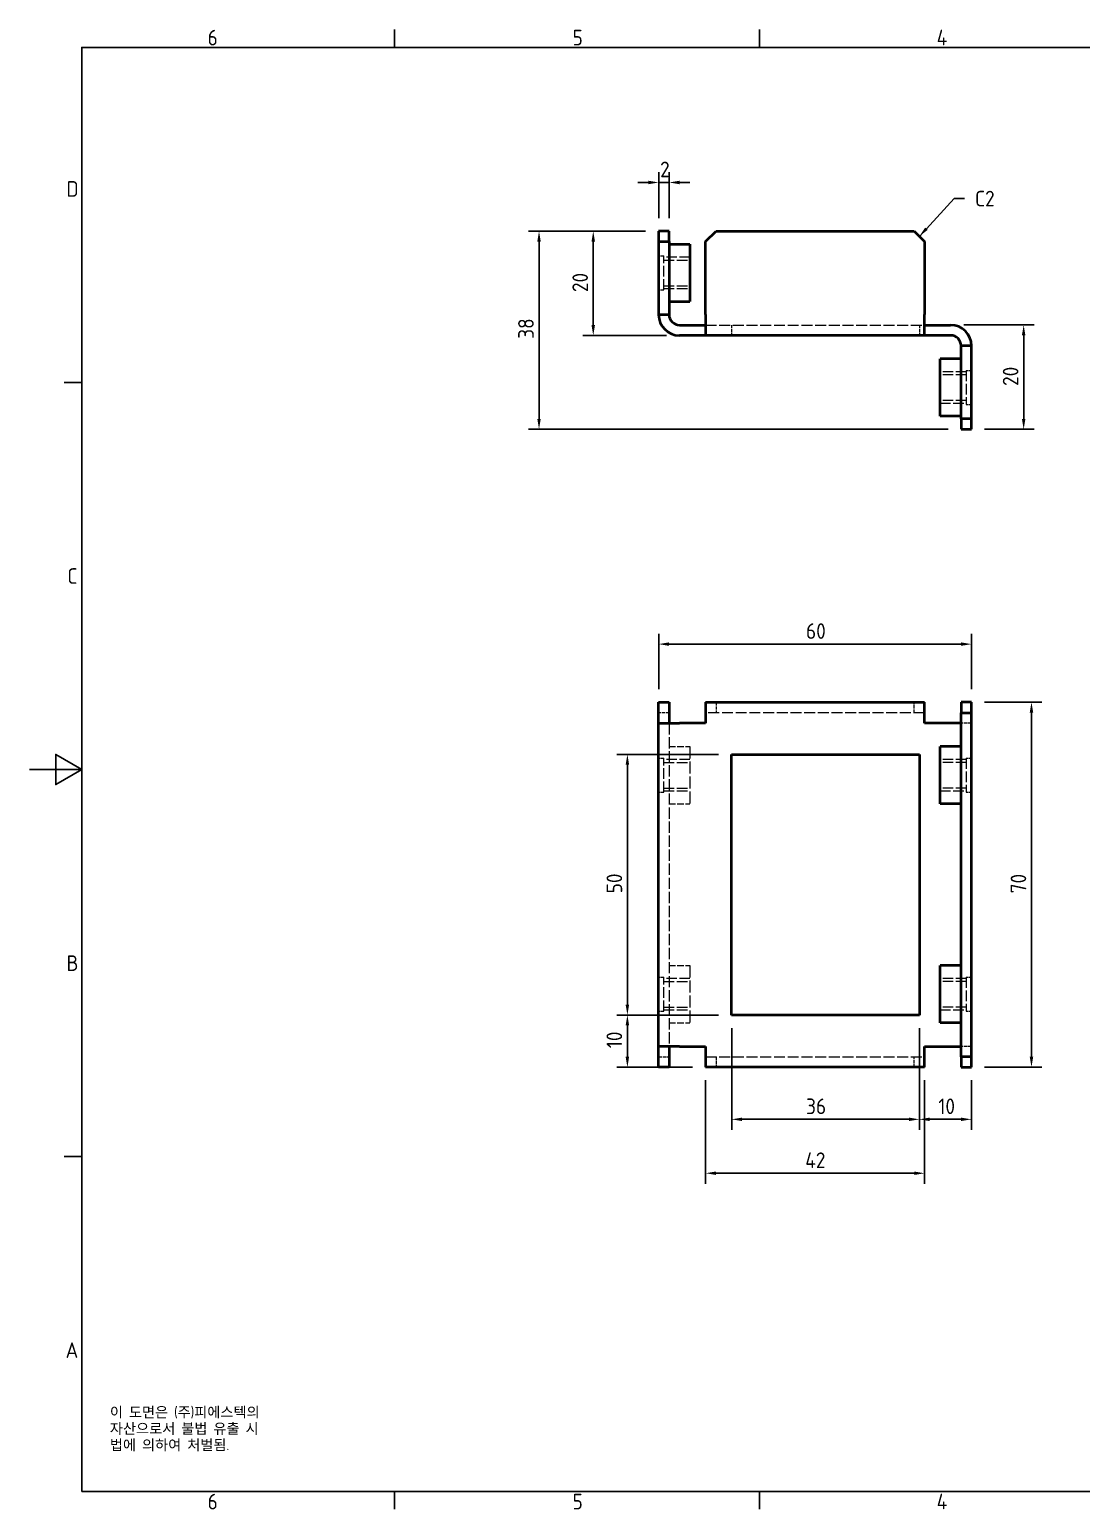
# Model space of a CAD drawing. Header units: millimetres. Extents: x 0 to 420, y 0 to 297.
# Drawn here: x 0 to 201.7, y 6.6 to 290.4 of the extents above; entities that cross this region are included whole.
import ezdxf

# ---------------------------------------------------------------- set-up
doc = ezdxf.new("R2010")
doc.units = ezdxf.units.MM
doc.linetypes.add('DASHED', pattern=[0.2067, 0.1654, -0.0413])
doc.layers.get('0').update_dxf_attribs({"color": 3, "lineweight": 25})
for name, color, linetype, lineweight in [('가려진 것(ISO)', 2, 'DASHED', 18), ('가시적인 것(ISO)', 3, 'Continuous', 40), ('경계(ISO)', 7, 'Continuous', 25), ('기호(ISO)', 5, 'Continuous', 25), ('치수(ISO)', 2, 'Continuous', 25)]:
    doc.layers.add(name, color=color, linetype=linetype, lineweight=lineweight)
doc.styles.add('문자 텍스트_PSTEK_POSCO', font='isocp.shx')
doc.styles.add('치수 텍스트_PSTEK_POSCO', font='isocp.shx')
doc.dimstyles.new('치수_PSTEK_POSCO', dxfattribs={"dimtxt": 3, "dimasz": 2, "dimexe": 2, "dimexo": 2.5, "dimgap": 1, "dimtad": 1, "dimrnd": 1e-08, "dimdsep": 46, "dimtxsty": '치수 텍스트_PSTEK_POSCO', "dimcen": 0.09, "dimdle": 10, "dimclrd": 7, "dimclre": 7, "dimclrt": 2, "dimadec": 1, "dimazin": 2, "dimtfac": 1, "dimtmove": 0, "dimatfit": 3, "dimfxl": 0, "dimtolj": 1, "dimlwd": -1, "dimlwe": -1, "dimarcsym": 0})
doc.dimstyles.new('치수_PSTEK_POSCO$7', dxfattribs={"dimtxt": 3, "dimasz": 2, "dimexe": 2, "dimexo": 2.5, "dimgap": 1, "dimtad": 1, "dimrnd": 1e-08, "dimdsep": 46, "dimtxsty": '치수 텍스트_PSTEK_POSCO', "dimcen": 0.09, "dimdle": 10, "dimclrd": 7, "dimclre": 7, "dimclrt": 2, "dimadec": 1, "dimazin": 2, "dimtfac": 1, "dimtmove": 0, "dimatfit": 3, "dimfxl": 0, "dimtolj": 1, "dimlwd": -1, "dimlwe": -1, "dimarcsym": 0})

# ---------------------------------------------------------------- blocks, each defined once
blk = doc.blocks.new('경계 Default Border')
at = {"layer": '경계(ISO)'}
for p, q in [((70, 287), (70, 290.4)), ((140, 287), (140, 290.4)), ((10, 222.75), (6.6, 222.75)), ((10, 74.25), (6.6, 74.25)), ((70, 10), (70, 6.6)), ((140, 10), (140, 6.6))]:
    blk.add_line(p, q, dxfattribs=at)
at = {"layer": '경계(ISO)', "flags": 128}
for points in [[(10, 10), (10, 287), (410, 287), (410, 10), (10, 10)], [(0, 148.5), (10, 148.5), (5, 151.39), (5, 145.61), (10, 148.5)]]:
    blk.add_lwpolyline(points, dxfattribs=at)
at = {"layer": '경계(ISO)', "color": 2, "char_height": 3, "attachment_point": 7, "style": '문자 텍스트_PSTEK_POSCO'}
for s, insert in [('6', (34.14, 287.37)), ('5', (104.14, 287.37)), ('4', (173.97, 287.4)), ('D', (7.08, 258.35)), ('C', (7.24, 184.1)), ('B', (7.08, 109.85)), ('A', (6.91, 35.62)), ('6', (34.14, 6.57)), ('5', (104.14, 6.57)), ('4', (173.97, 6.6))]:
    blk.add_mtext(s, dxfattribs=dict(at, insert=insert))
blk = doc.blocks.new('*D27')
at = {"layer": 'Defpoints', "color": 0, "transparency": 16777216}
for p in [(180.65, 172.54), (120.65, 161.39), (180.65, 161.39)]:
    blk.add_point(p, dxfattribs=at)
at = {"layer": '치수(ISO)', "color": 7, "transparency": 16777216}
for p, q in [((120.65, 163.89), (120.65, 174.54)), ((180.65, 163.89), (180.65, 174.54)), ((122.65, 172.54), (178.65, 172.54))]:
    blk.add_line(p, q, dxfattribs=at)
for points in [[(122.65, 172.87), (122.65, 172.21), (120.65, 172.54)], [(178.65, 172.87), (178.65, 172.21), (180.65, 172.54)]]:
    blk.add_solid(points, dxfattribs=at)
at = {"layer": '치수(ISO)', "color": 2, "transparency": 16777216, "insert": (148.9, 175.04), "char_height": 3, "attachment_point": 4, "style": '치수 텍스트_PSTEK_POSCO'}
blk.add_mtext('\\A1;60', dxfattribs=at)
blk = doc.blocks.new('*D28')
at = {"layer": 'Defpoints', "color": 0, "transparency": 16777216}
for p in [(180.65, 161.39), (180.65, 91.39), (192.15, 91.39)]:
    blk.add_point(p, dxfattribs=at)
at = {"layer": '치수(ISO)', "color": 7, "transparency": 16777216}
for p, q in [((183.15, 161.39), (194.15, 161.39)), ((192.15, 159.39), (192.15, 93.39)), ((183.15, 91.39), (194.15, 91.39))]:
    blk.add_line(p, q, dxfattribs=at)
for points in [[(191.81, 159.39), (192.48, 159.39), (192.15, 161.39)], [(191.81, 93.39), (192.48, 93.39), (192.15, 91.39)]]:
    blk.add_solid(points, dxfattribs=at)
at = {"layer": '치수(ISO)', "color": 2, "transparency": 16777216, "insert": (189.65, 124.74), "char_height": 3, "attachment_point": 4, "rotation": 90, "style": '치수 텍스트_PSTEK_POSCO'}
blk.add_mtext('\\A1;70', dxfattribs=at)
blk = doc.blocks.new('*D29')
at = {"layer": 'Defpoints', "color": 0, "transparency": 16777216}
for p in [(134.65, 101.39), (170.65, 101.39), (134.65, 81.39)]:
    blk.add_point(p, dxfattribs=at)
at = {"layer": '치수(ISO)', "color": 7, "transparency": 16777216}
for p, q in [((134.65, 98.89), (134.65, 79.39)), ((170.65, 98.89), (170.65, 79.39)), ((168.65, 81.39), (136.65, 81.39))]:
    blk.add_line(p, q, dxfattribs=at)
for points in [[(136.65, 81.72), (136.65, 81.06), (134.65, 81.39)], [(168.65, 81.72), (168.65, 81.06), (170.65, 81.39)]]:
    blk.add_solid(points, dxfattribs=at)
at = {"layer": '치수(ISO)', "color": 2, "transparency": 16777216, "insert": (148.92, 83.89), "char_height": 3, "attachment_point": 4, "style": '치수 텍스트_PSTEK_POSCO'}
blk.add_mtext('\\A1;36', dxfattribs=at)
blk = doc.blocks.new('*D30')
at = {"layer": 'Defpoints', "color": 0, "transparency": 16777216}
for p in [(114.65, 151.39), (134.65, 151.39), (134.65, 101.39)]:
    blk.add_point(p, dxfattribs=at)
at = {"layer": '치수(ISO)', "color": 7, "transparency": 16777216}
for p, q in [((132.15, 151.39), (112.65, 151.39)), ((114.65, 103.39), (114.65, 149.39)), ((132.15, 101.39), (112.65, 101.39))]:
    blk.add_line(p, q, dxfattribs=at)
for points in [[(114.31, 149.39), (114.98, 149.39), (114.65, 151.39)], [(114.31, 103.39), (114.98, 103.39), (114.65, 101.39)]]:
    blk.add_solid(points, dxfattribs=at)
at = {"layer": '치수(ISO)', "color": 2, "transparency": 16777216, "insert": (112.15, 124.74), "char_height": 3, "attachment_point": 4, "rotation": 90, "style": '치수 텍스트_PSTEK_POSCO'}
blk.add_mtext('\\A1;50', dxfattribs=at)
blk = doc.blocks.new('*D31')
at = {"layer": 'Defpoints', "color": 0, "transparency": 16777216}
for p in [(108.1, 251.75), (120.65, 251.75), (124.65, 231.75)]:
    blk.add_point(p, dxfattribs=at)
at = {"layer": '치수(ISO)', "color": 7, "transparency": 16777216}
for p, q in [((118.15, 251.75), (106.1, 251.75)), ((108.1, 233.75), (108.1, 249.75)), ((122.15, 231.75), (106.1, 231.75))]:
    blk.add_line(p, q, dxfattribs=at)
for points in [[(107.77, 249.75), (108.44, 249.75), (108.1, 251.75)], [(107.77, 233.75), (108.44, 233.75), (108.1, 231.75)]]:
    blk.add_solid(points, dxfattribs=at)
at = {"layer": '치수(ISO)', "color": 2, "transparency": 16777216, "insert": (105.6, 240.06), "char_height": 3, "attachment_point": 4, "rotation": 90, "style": '치수 텍스트_PSTEK_POSCO'}
blk.add_mtext('\\A1;20', dxfattribs=at)
blk = doc.blocks.new('*D32')
at = {"layer": 'Defpoints', "color": 0, "transparency": 16777216}
for p in [(176.65, 233.75), (180.65, 213.75), (190.65, 213.75)]:
    blk.add_point(p, dxfattribs=at)
at = {"layer": '치수(ISO)', "color": 7, "transparency": 16777216}
for p, q in [((179.15, 233.75), (192.65, 233.75)), ((190.65, 231.75), (190.65, 215.75)), ((183.15, 213.75), (192.65, 213.75))]:
    blk.add_line(p, q, dxfattribs=at)
for points in [[(190.31, 231.75), (190.98, 231.75), (190.65, 233.75)], [(190.31, 215.75), (190.98, 215.75), (190.65, 213.75)]]:
    blk.add_solid(points, dxfattribs=at)
at = {"layer": '치수(ISO)', "color": 2, "transparency": 16777216, "insert": (188.15, 222.06), "char_height": 3, "attachment_point": 4, "rotation": 90, "style": '치수 텍스트_PSTEK_POSCO'}
blk.add_mtext('\\A1;20', dxfattribs=at)
blk = doc.blocks.new('*D33')
at = {"layer": 'Defpoints', "color": 0, "transparency": 16777216}
for p in [(129.65, 91.39), (171.65, 91.39), (129.65, 71.05)]:
    blk.add_point(p, dxfattribs=at)
at = {"layer": '치수(ISO)', "color": 7, "transparency": 16777216}
for p, q in [((129.65, 88.89), (129.65, 69.05)), ((171.65, 88.89), (171.65, 69.05)), ((169.65, 71.05), (131.65, 71.05))]:
    blk.add_line(p, q, dxfattribs=at)
for points in [[(131.65, 71.38), (131.65, 70.72), (129.65, 71.05)], [(169.65, 71.38), (169.65, 70.72), (171.65, 71.05)]]:
    blk.add_solid(points, dxfattribs=at)
at = {"layer": '치수(ISO)', "color": 2, "transparency": 16777216, "insert": (148.76, 73.55), "char_height": 3, "attachment_point": 4, "style": '치수 텍스트_PSTEK_POSCO'}
blk.add_mtext('\\A1;42', dxfattribs=at)
blk = doc.blocks.new('*D34')
at = {"layer": 'Defpoints', "color": 0, "transparency": 16777216}
for p in [(114.65, 101.39), (134.65, 101.39), (129.65, 91.39)]:
    blk.add_point(p, dxfattribs=at)
at = {"layer": '치수(ISO)', "color": 7, "transparency": 16777216}
for p, q in [((132.15, 101.39), (112.65, 101.39)), ((114.65, 93.39), (114.65, 99.39)), ((127.15, 91.39), (112.65, 91.39))]:
    blk.add_line(p, q, dxfattribs=at)
for points in [[(114.31, 99.39), (114.98, 99.39), (114.65, 101.39)], [(114.31, 93.39), (114.98, 93.39), (114.65, 91.39)]]:
    blk.add_solid(points, dxfattribs=at)
at = {"layer": '치수(ISO)', "color": 2, "transparency": 16777216, "insert": (112.15, 95.04), "char_height": 3, "attachment_point": 4, "rotation": 90, "style": '치수 텍스트_PSTEK_POSCO'}
blk.add_mtext('\\A1;10', dxfattribs=at)
blk = doc.blocks.new('*D35')
at = {"layer": 'Defpoints', "color": 0, "transparency": 16777216}
for p in [(170.65, 101.39), (180.65, 91.39), (180.65, 81.39)]:
    blk.add_point(p, dxfattribs=at)
at = {"layer": '치수(ISO)', "color": 7, "transparency": 16777216}
for p, q in [((170.65, 98.89), (170.65, 79.39)), ((180.65, 88.89), (180.65, 79.39)), ((172.65, 81.39), (178.65, 81.39))]:
    blk.add_line(p, q, dxfattribs=at)
for points in [[(172.65, 81.72), (172.65, 81.06), (170.65, 81.39)], [(178.65, 81.72), (178.65, 81.06), (180.65, 81.39)]]:
    blk.add_solid(points, dxfattribs=at)
at = {"layer": '치수(ISO)', "color": 2, "transparency": 16777216, "insert": (174.29, 83.89), "char_height": 3, "attachment_point": 4, "style": '치수 텍스트_PSTEK_POSCO'}
blk.add_mtext('\\A1;10', dxfattribs=at)
blk = doc.blocks.new('*D36')
at = {"layer": 'Defpoints', "color": 0, "transparency": 16777216}
for p in [(122.65, 261.09), (120.65, 251.75), (122.65, 251.75)]:
    blk.add_point(p, dxfattribs=at)
at = {"layer": '치수(ISO)', "color": 7, "transparency": 16777216}
for p, q in [((120.65, 254.25), (120.65, 263.09)), ((122.65, 254.25), (122.65, 263.09)), ((118.65, 261.09), (116.65, 261.09)), ((120.65, 261.09), (122.65, 261.09)), ((124.65, 261.09), (126.65, 261.09))]:
    blk.add_line(p, q, dxfattribs=at)
for points in [[(118.65, 261.42), (118.65, 260.75), (120.65, 261.09)], [(124.65, 261.42), (124.65, 260.75), (122.65, 261.09)]]:
    blk.add_solid(points, dxfattribs=at)
at = {"layer": '치수(ISO)', "color": 2, "transparency": 16777216, "insert": (120.92, 263.59), "char_height": 3, "attachment_point": 4, "style": '치수 텍스트_PSTEK_POSCO'}
blk.add_mtext('\\A1;2', dxfattribs=at)
blk = doc.blocks.new('*D37')
at = {"layer": 'Defpoints', "color": 0, "transparency": 16777216}
for p in [(120.65, 251.75), (97.7, 213.75), (178.65, 213.75)]:
    blk.add_point(p, dxfattribs=at)
at = {"layer": '치수(ISO)', "color": 7, "transparency": 16777216}
for p, q in [((118.15, 251.75), (95.7, 251.75)), ((97.7, 249.75), (97.7, 215.75)), ((176.15, 213.75), (95.7, 213.75))]:
    blk.add_line(p, q, dxfattribs=at)
for points in [[(97.37, 249.75), (98.03, 249.75), (97.7, 251.75)], [(97.37, 215.75), (98.03, 215.75), (97.7, 213.75)]]:
    blk.add_solid(points, dxfattribs=at)
at = {"layer": '치수(ISO)', "color": 2, "transparency": 16777216, "insert": (95.2, 231.1), "char_height": 3, "attachment_point": 4, "rotation": 90, "style": '치수 텍스트_PSTEK_POSCO'}
blk.add_mtext('\\A1;38', dxfattribs=at)

msp = doc.modelspace()

# ---------------------------------------------------------------- linework, layer by layer
at = {"layer": '가려진 것(ISO)', "ltscale": 1.904597}
for p, q in [((120.645, 246.999), (121.645, 246.999)), ((120.645, 240.499), (121.645, 240.499)), ((179.645, 224.999), (180.645, 224.999)), ((179.645, 218.499), (180.645, 218.499)), ((120.645, 150.639), (121.645, 150.639)), ((179.645, 150.639), (180.645, 150.639)), ((120.645, 144.139), (121.645, 144.139)), ((179.645, 144.139), (180.645, 144.139)), ((120.645, 108.639), (121.645, 108.639)), ((179.645, 108.639), (180.645, 108.639)), ((120.645, 102.139), (121.645, 102.139)), ((179.645, 102.139), (180.645, 102.139))]:
    msp.add_line(p, q, dxfattribs=at)
at = {"layer": '가려진 것(ISO)', "ltscale": 12.349028}
for p, q in [((121.645, 240.499), (121.645, 246.999)), ((179.645, 224.999), (179.645, 218.499)), ((121.645, 144.139), (121.645, 150.639)), ((179.645, 150.639), (179.645, 144.139)), ((121.645, 102.139), (121.645, 108.639)), ((179.645, 108.639), (179.645, 102.139))]:
    msp.add_line(p, q, dxfattribs=at)
at = {"layer": '가려진 것(ISO)', "ltscale": 12.094824}
for p, q in [((126.645, 246.749), (121.645, 246.749)), ((121.645, 246.208), (126.645, 246.208)), ((121.645, 241.291), (126.645, 241.291)), ((121.645, 240.749), (126.645, 240.749)), ((179.645, 224.749), (174.645, 224.749)), ((179.645, 224.208), (174.645, 224.208)), ((179.645, 219.291), (174.645, 219.291)), ((174.645, 218.749), (179.645, 218.749)), ((126.645, 150.389), (121.645, 150.389)), ((121.645, 149.848), (126.645, 149.848)), ((179.645, 150.389), (174.645, 150.389)), ((179.645, 149.848), (174.645, 149.848)), ((121.645, 144.931), (126.645, 144.931)), ((179.645, 144.931), (174.645, 144.931)), ((121.645, 144.389), (126.645, 144.389)), ((174.645, 144.389), (179.645, 144.389)), ((126.645, 108.389), (121.645, 108.389)), ((179.645, 108.389), (174.645, 108.389)), ((121.645, 107.848), (126.645, 107.848)), ((179.645, 107.848), (174.645, 107.848)), ((121.645, 102.931), (126.645, 102.931)), ((121.645, 102.389), (126.645, 102.389)), ((179.645, 102.931), (174.645, 102.931)), ((174.645, 102.389), (179.645, 102.389))]:
    msp.add_line(p, q, dxfattribs=at)
at = {"layer": '가려진 것(ISO)', "ltscale": 12.699565}
for p, q in [((129.645, 233.749), (171.645, 233.749)), ((171.645, 159.389), (129.645, 159.389)), ((129.645, 93.389), (171.645, 93.389))]:
    msp.add_line(p, q, dxfattribs=at)
at = {"layer": '가려진 것(ISO)', "ltscale": 3.809293}
for p, q in [((134.645, 233.749), (134.645, 231.749)), ((170.645, 233.749), (170.645, 231.749)), ((122.645, 159.389), (120.645, 159.389)), ((131.645, 161.389), (131.645, 159.389)), ((169.645, 159.389), (169.645, 161.389)), ((180.645, 157.389), (178.645, 157.389)), ((180.645, 95.389), (178.645, 95.389)), ((120.645, 93.389), (122.645, 93.389)), ((131.645, 93.389), (131.645, 91.389)), ((169.645, 91.389), (169.645, 93.389))]:
    msp.add_line(p, q, dxfattribs=at)
at = {"layer": '가려진 것(ISO)', "ltscale": 13.041375}
msp.add_line((122.645, 157.389), (122.645, 95.389), dxfattribs=at)
at = {"layer": '가려진 것(ISO)', "ltscale": 7.618686}
for p, q in [((122.645, 152.889), (126.645, 152.889)), ((122.645, 141.889), (126.645, 141.889)), ((122.645, 110.889), (126.645, 110.889)), ((122.645, 99.889), (126.645, 99.889))]:
    msp.add_line(p, q, dxfattribs=at)
at = {"layer": '가려진 것(ISO)', "ltscale": 13.932237}
for p, q in [((126.645, 152.889), (126.645, 141.889)), ((126.645, 110.889), (126.645, 99.889))]:
    msp.add_line(p, q, dxfattribs=at)
at = {"layer": '가시적인 것(ISO)'}
for p, q in [((120.645, 251.749), (120.645, 249.749)), ((122.645, 251.749), (120.645, 251.749)), ((122.645, 249.749), (122.645, 251.749)), ((129.645, 249.749), (131.645, 251.749)), ((131.645, 251.749), (169.645, 251.749)), ((169.645, 251.749), (171.645, 249.749)), ((120.645, 249.749), (122.645, 249.749)), ((120.645, 249.749), (120.645, 235.749)), ((122.645, 249.749), (122.645, 235.749)), ((122.645, 249.249), (126.645, 249.249)), ((126.645, 249.249), (126.645, 238.249)), ((129.645, 235.749), (129.645, 249.749)), ((171.645, 249.749), (171.645, 235.749)), ((120.645, 235.749), (122.645, 235.749)), ((122.645, 238.249), (126.645, 238.249)), ((129.645, 235.749), (129.645, 231.749)), ((171.645, 231.749), (171.645, 235.749)), ((124.645, 233.749), (129.645, 233.749)), ((171.645, 233.749), (176.645, 233.749)), ((129.645, 231.749), (124.645, 231.749)), ((171.645, 231.749), (129.645, 231.749)), ((176.645, 231.749), (171.645, 231.749)), ((174.645, 216.249), (174.645, 227.249)), ((178.645, 227.249), (174.645, 227.249)), ((178.645, 215.749), (178.645, 229.749)), ((180.645, 229.749), (178.645, 229.749)), ((180.645, 215.749), (180.645, 229.749)), ((178.645, 216.249), (174.645, 216.249)), ((180.645, 215.749), (178.645, 215.749)), ((178.645, 215.749), (178.645, 213.749)), ((180.645, 213.749), (180.645, 215.749)), ((178.645, 213.749), (180.645, 213.749)), ((120.645, 161.389), (122.645, 161.389)), ((120.645, 157.389), (120.645, 161.389)), ((122.645, 161.389), (122.645, 157.389)), ((129.645, 161.389), (171.645, 161.389)), ((129.645, 161.389), (129.645, 157.389)), ((171.645, 157.389), (171.645, 161.389)), ((180.645, 161.389), (178.645, 161.389)), ((178.645, 161.389), (178.645, 159.389)), ((178.645, 159.389), (180.645, 159.389)), ((178.645, 93.389), (178.645, 159.389)), ((180.645, 159.389), (180.645, 161.389)), ((180.645, 93.389), (180.645, 159.389)), ((120.645, 157.389), (124.645, 157.389)), ((120.645, 95.389), (120.645, 157.389)), ((129.645, 157.389), (124.645, 157.389)), ((176.645, 157.389), (171.645, 157.389)), ((178.645, 157.389), (176.645, 157.389)), ((134.645, 101.389), (134.645, 151.389)), ((134.645, 151.389), (170.645, 151.389)), ((170.645, 151.389), (170.645, 101.389)), ((174.645, 141.889), (174.645, 152.889)), ((178.645, 152.889), (174.645, 152.889)), ((178.645, 141.889), (174.645, 141.889)), ((174.645, 99.889), (174.645, 110.889)), ((178.645, 110.889), (174.645, 110.889)), ((170.645, 101.389), (134.645, 101.389)), ((178.645, 99.889), (174.645, 99.889)), ((120.645, 91.389), (120.645, 95.389)), ((124.645, 95.389), (120.645, 95.389)), ((122.645, 95.389), (122.645, 91.389)), ((124.645, 95.389), (129.645, 95.389)), ((129.645, 95.389), (129.645, 91.389)), ((171.645, 91.389), (171.645, 95.389)), ((171.645, 95.389), (176.645, 95.389)), ((176.645, 95.389), (178.645, 95.389)), ((122.645, 91.389), (120.645, 91.389)), ((171.645, 91.389), (129.645, 91.389)), ((180.645, 93.389), (178.645, 93.389)), ((178.645, 93.389), (178.645, 91.389)), ((178.645, 91.389), (180.645, 91.389)), ((180.645, 91.389), (180.645, 93.389))]:
    msp.add_line(p, q, dxfattribs=at)
for centre, radius, start, end in [((124.645, 235.749), 4, 180, 270), ((124.645, 235.749), 2, 180, 270), ((176.645, 229.749), 4, 0, 90), ((176.645, 229.749), 2, 0, 90)]:
    msp.add_arc(centre, radius, start, end, dxfattribs=at)

# ---------------------------------------------------------------- block references
msp.add_blockref('경계 Default Border', (0, 0))

# ---------------------------------------------------------------- texts
at = {"layer": '기호(ISO)', "color": 2, "insert": (181.313, 257.991), "char_height": 3, "attachment_point": 4, "style": '치수 텍스트_PSTEK_POSCO'}
msp.add_mtext('{C2}', dxfattribs=at)
at = {"layer": '기호(ISO)', "color": 7, "insert": (15.395, 26.228), "char_height": 2, "width": 51.24014, "attachment_point": 1, "line_spacing_factor": 0.944221, "style": '문자 텍스트_PSTEK_POSCO'}
msp.add_mtext('{이 도면은 (주)피에스텍의\\P자산으로서 불법 유출 시 \\P법에 의하여 처벌됨.}', dxfattribs=at)

# ---------------------------------------------------------------- dimensions: what is measured, and where the dimension line sits
at = {"layer": '치수(ISO)', "color": 7}
for base, p1, p2, angle, override, picture, middle in [((122.645, 261.086), (120.645, 251.749), (122.645, 251.749), 180, {"dimdec": 2, "dimtp": 0, "dimtm": 0, "dimtdec": 2, "dimtofl": 1, "dimatfit": 1}, '*D36', (121.645, 261.086)), ((97.7, 213.749), (120.645, 251.749), (178.645, 213.749), 90, {"dimdec": 2, "dimtp": 0, "dimtm": 0, "dimtdec": 2, "dimtofl": 0, "dimatfit": 1}, '*D37', (97.7, 232.749)), ((108.105, 251.749), (124.645, 231.749), (120.645, 251.749), 90, {"dimdec": 2, "dimtp": 0, "dimtm": 0, "dimtdec": 2, "dimtofl": 0, "dimatfit": 1}, '*D31', (108.105, 241.749)), ((190.645, 213.749), (176.645, 233.749), (180.645, 213.749), 90, {"dimdec": 2, "dimtp": 0, "dimtm": 0, "dimtdec": 2, "dimtofl": 0, "dimatfit": 1}, '*D32', (190.645, 223.749)), ((180.645, 172.541), (120.645, 161.389), (180.645, 161.389), 180, {"dimdec": 2, "dimtp": 0, "dimtm": 0, "dimtdec": 2, "dimtofl": 0, "dimatfit": 1}, '*D27', (150.645, 172.541)), ((192.148, 91.389), (180.645, 161.389), (180.645, 91.389), 90, {"dimdec": 2, "dimtp": 0, "dimtm": 0, "dimtdec": 2, "dimtofl": 0, "dimatfit": 1}, '*D28', (192.148, 126.389)), ((114.645, 151.389), (134.645, 101.389), (134.645, 151.389), 90, {"dimdec": 2, "dimtp": 0, "dimtm": 0, "dimtdec": 2, "dimtofl": 0, "dimatfit": 1}, '*D30', (114.645, 126.389)), ((114.645, 101.389), (129.645, 91.389), (134.645, 101.389), 90, {"dimdec": 2, "dimtp": 0, "dimtm": 0, "dimtdec": 2, "dimtofl": 0, "dimatfit": 1}, '*D34', (114.645, 96.389)), ((134.645, 81.389), (170.645, 101.389), (134.645, 101.389), 180, {"dimdec": 2, "dimtp": 0, "dimtm": 0, "dimtdec": 2, "dimtofl": 0, "dimatfit": 1}, '*D29', (150.645, 81.389)), ((180.645, 81.389), (170.645, 101.389), (180.645, 91.389), 180, {"dimdec": 2, "dimtp": 0, "dimtm": 0, "dimtdec": 2, "dimtofl": 0, "dimatfit": 1}, '*D35', (175.645, 81.389)), ((129.645, 71.049), (171.645, 91.389), (129.645, 91.389), 180, {"dimdec": 2, "dimtp": 0, "dimtm": 0, "dimtdec": 2, "dimtofl": 0, "dimatfit": 1}, '*D33', (150.645, 71.049))]:
    dim = msp.add_linear_dim(base=base, p1=p1, p2=p2, angle=angle, dimstyle='치수_PSTEK_POSCO', override=override, dxfattribs=at)
    dim.commit()
    dim.dimension.update_dxf_attribs({"geometry": picture, "text_midpoint": middle, "dimtype": 160})

# ---------------------------------------------------------------- leaders
at = {"layer": '기호(ISO)', "color": 7, "annotation_type": 0, "has_hookline": 1, "hookline_direction": 0, "text_width": 3.62}
msp.add_leader([(170.645, 250.749), (177.313, 257.991), (179.313, 257.991)], dimstyle='치수_PSTEK_POSCO$7', override={"dimtad": 0}, dxfattribs=at)

doc.saveas('drawing.dxf')
